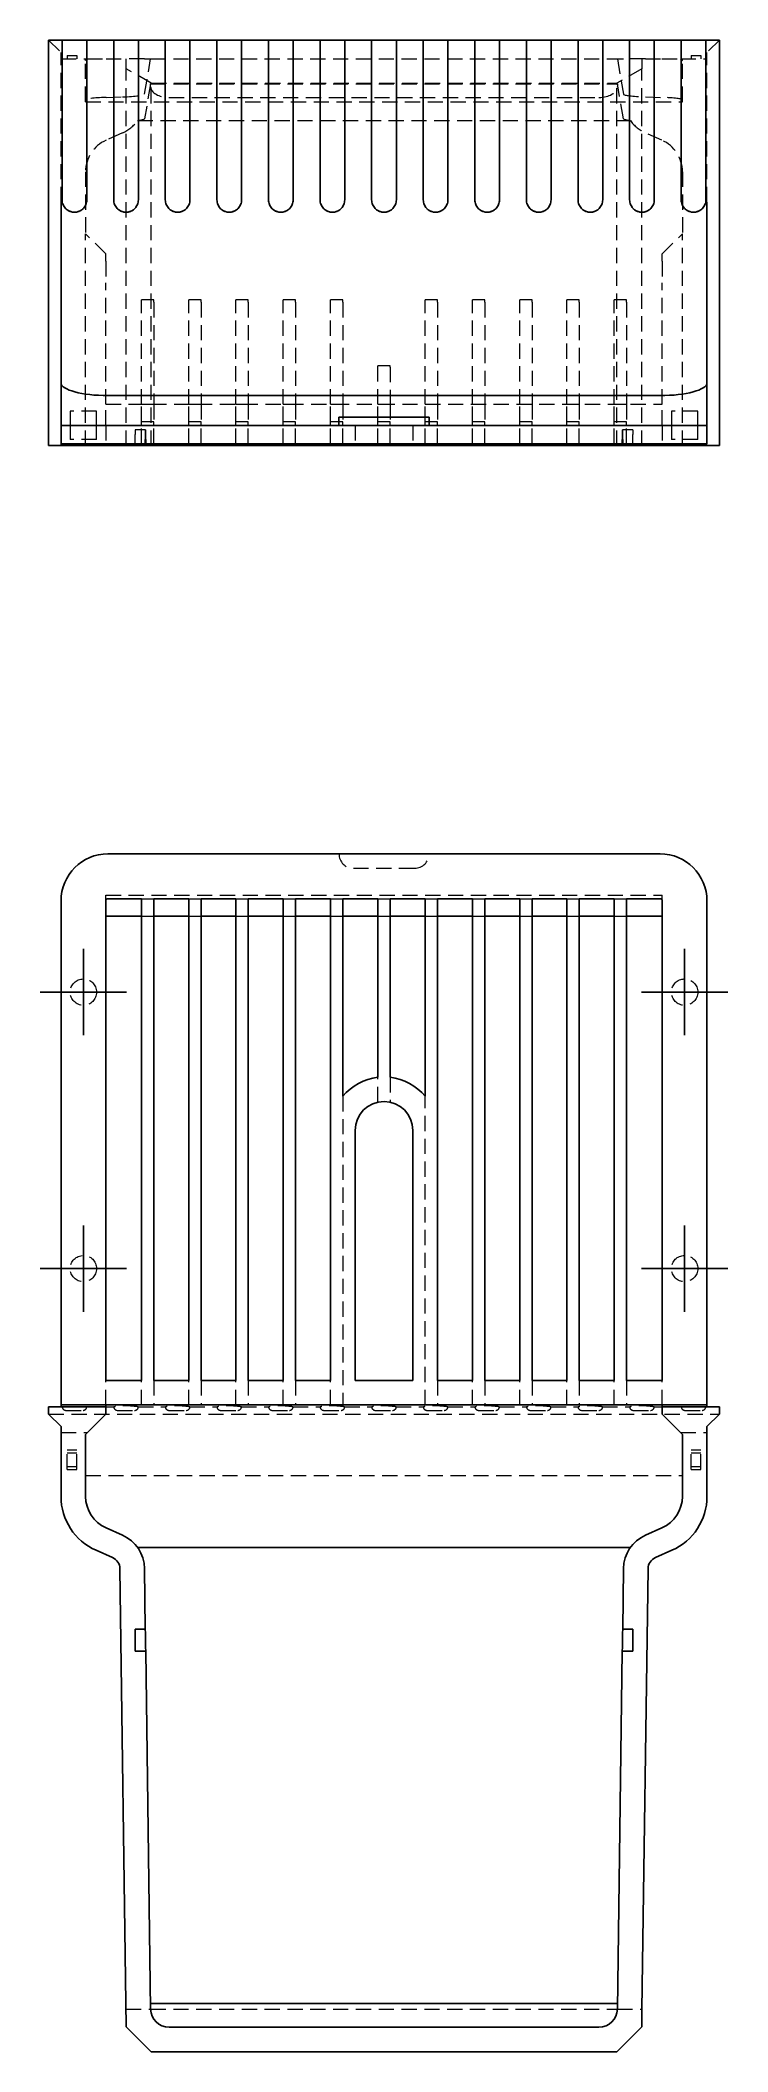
# Model space of a CAD drawing. Header units: millimetres. Extents: x 54 to 240, y 7 to 175.
# Drawn here: x 54.3 to 111.7, y 7 to 174.9 of the extents above.
import ezdxf

# ---------------------------------------------------------------- set-up
doc = ezdxf.new("R2010")
doc.units = ezdxf.units.MM
doc.linetypes.add('HIDDEN', pattern=[1.905, 1.27, -0.635])
doc.layers.add('10', color=7, linetype='Continuous')

# ---------------------------------------------------------------- blocks, each defined once
blk = doc.blocks.new('SW_CENTERMARKSYMBOL_0')
at = {"layer": '10', "color": 0}
for p, q in [((0, 2.5), (0, 3.6)), ((0, 0), (0, 2.5)), ((-2.5, 0), (-3.6, 0)), ((0, 0), (-2.5, 0)), ((0, 0), (0, -2.5)), ((0, 0), (2.5, 0)), ((2.5, 0), (3.6, 0)), ((0, -2.5), (0, -3.6))]:
    blk.add_line(p, q, dxfattribs=at)
blk = doc.blocks.new('SW_CENTERMARKSYMBOL_1')
at = {"layer": '10', "color": 0}
for p, q in [((0, 2.5), (0, 3.6)), ((0, 0), (0, 2.5)), ((-2.5, 0), (-3.6, 0)), ((0, 0), (-2.5, 0)), ((0, 0), (0, -2.5)), ((0, 0), (2.5, 0)), ((2.5, 0), (3.6, 0)), ((0, -2.5), (0, -3.6))]:
    blk.add_line(p, q, dxfattribs=at)
blk = doc.blocks.new('SW_CENTERMARKSYMBOL_2')
at = {"layer": '10', "color": 0}
for p, q in [((0, 2.5), (0, 3.6)), ((0, 0), (0, 2.5)), ((-2.5, 0), (-3.6, 0)), ((0, 0), (-2.5, 0)), ((0, 0), (0, -2.5)), ((0, 0), (2.5, 0)), ((2.5, 0), (3.6, 0)), ((0, -2.5), (0, -3.6))]:
    blk.add_line(p, q, dxfattribs=at)
blk = doc.blocks.new('SW_CENTERMARKSYMBOL_3')
at = {"layer": '10', "color": 0}
for p, q in [((0, 2.5), (0, 3.6)), ((0, 0), (0, 2.5)), ((-2.5, 0), (-3.6, 0)), ((0, 0), (-2.5, 0)), ((0, 0), (0, -2.5)), ((0, 0), (2.5, 0)), ((2.5, 0), (3.6, 0)), ((0, -2.5), (0, -3.6))]:
    blk.add_line(p, q, dxfattribs=at)

msp = doc.modelspace()

# ---------------------------------------------------------------- linework, layer by layer
at = {"color": 7, "linetype": 'Continuous', "lineweight": 25}
for p, q in [((55, 141.08), (55, 174.92)), ((55, 174.92), (56.13, 174.92)), ((56.13, 174.92), (56.13, 161.59)), ((56.13, 174.92), (56.44, 174.92)), ((56.44, 174.92), (57.87, 174.92)), ((57.87, 174.92), (58.18, 174.92)), ((58.18, 174.92), (58.18, 161.59)), ((58.18, 174.92), (60.44, 174.92)), ((60.44, 174.92), (60.44, 161.59)), ((60.44, 174.92), (60.74, 174.92)), ((60.74, 174.92), (62.18, 174.92)), ((62.18, 174.92), (62.49, 174.92)), ((62.49, 174.92), (62.49, 161.59)), ((62.49, 174.92), (64.74, 174.92)), ((64.74, 174.92), (64.74, 161.59)), ((64.74, 174.92), (65.05, 174.92)), ((65.05, 174.92), (66.49, 174.92)), ((66.49, 174.92), (66.79, 174.92)), ((66.79, 174.92), (66.79, 161.59)), ((66.79, 174.92), (69.05, 174.92)), ((69.05, 174.92), (69.05, 161.59)), ((69.05, 174.92), (69.36, 174.92)), ((69.36, 174.92), (70.79, 174.92)), ((70.79, 174.92), (71.1, 174.92)), ((71.1, 174.92), (71.1, 161.59)), ((71.1, 174.92), (73.36, 174.92)), ((73.36, 174.92), (73.36, 161.59)), ((73.36, 174.92), (73.67, 174.92)), ((73.67, 174.92), (75.1, 174.92)), ((75.1, 174.92), (75.41, 174.92)), ((75.41, 174.92), (75.41, 161.59)), ((75.41, 174.92), (77.67, 174.92)), ((77.67, 174.92), (77.67, 161.59)), ((77.67, 174.92), (77.97, 174.92)), ((77.97, 174.92), (79.41, 174.92)), ((79.41, 174.92), (79.72, 174.92)), ((79.72, 174.92), (79.72, 161.59)), ((79.72, 174.92), (81.97, 174.92)), ((81.97, 174.92), (81.97, 161.59)), ((81.97, 174.92), (82.28, 174.92)), ((82.28, 174.92), (83.72, 174.92)), ((83.72, 174.92), (84.03, 174.92)), ((84.03, 174.92), (84.03, 161.59)), ((84.03, 174.92), (86.28, 174.92)), ((86.28, 174.92), (86.28, 161.59)), ((86.28, 174.92), (86.59, 174.92)), ((86.59, 174.92), (88.03, 174.92)), ((88.03, 174.92), (88.33, 174.92)), ((88.33, 174.92), (88.33, 161.59)), ((88.33, 174.92), (90.59, 174.92)), ((90.59, 174.92), (90.59, 161.59)), ((90.59, 174.92), (90.9, 174.92)), ((90.9, 174.92), (92.33, 174.92)), ((92.33, 174.92), (92.64, 174.92)), ((92.64, 174.92), (92.64, 161.59)), ((92.64, 174.92), (94.9, 174.92)), ((94.9, 174.92), (94.9, 161.59)), ((94.9, 174.92), (95.21, 174.92)), ((95.21, 174.92), (96.64, 174.92)), ((96.64, 174.92), (96.95, 174.92)), ((96.95, 174.92), (96.95, 161.59)), ((96.95, 174.92), (99.21, 174.92)), ((99.21, 174.92), (99.21, 161.59)), ((99.21, 174.92), (99.51, 174.92)), ((99.51, 174.92), (100.95, 174.92)), ((100.95, 174.92), (101.26, 174.92)), ((101.26, 174.92), (101.26, 161.59)), ((101.26, 174.92), (103.51, 174.92)), ((103.51, 174.92), (103.51, 161.59)), ((103.51, 174.92), (103.82, 174.92)), ((103.82, 174.92), (105.26, 174.92)), ((105.26, 174.92), (105.56, 174.92)), ((105.56, 174.92), (105.56, 161.59)), ((105.56, 174.92), (107.82, 174.92)), ((107.82, 174.92), (107.82, 161.59)), ((107.82, 174.92), (108.13, 174.92)), ((108.13, 174.92), (109.56, 174.92)), ((109.56, 174.92), (109.87, 174.92)), ((109.87, 174.92), (109.87, 161.59)), ((109.87, 174.92), (111, 174.92)), ((111, 141.08), (111, 174.92)), ((56.03, 161.41), (56.03, 156.65)), ((109.97, 161.41), (109.97, 156.65)), ((56.03, 146.31), (56.03, 156.65)), ((109.97, 146.31), (109.97, 156.65)), ((56.03, 142.77), (56.03, 146.31)), ((109.97, 142.77), (109.97, 146.31)), ((106.05, 145.26), (59.95, 145.26)), ((59.95, 142.77), (56.03, 142.77)), ((56.03, 142.77), (56.03, 141.23)), ((59.95, 142.77), (56.03, 142.77)), ((59.95, 142.77), (79.24, 142.77)), ((59.95, 142.77), (106.05, 142.77)), ((86.76, 143.45), (79.24, 143.45)), ((79.24, 143.45), (79.24, 142.77)), ((86.76, 143.45), (86.76, 142.77)), ((86.76, 142.77), (106.05, 142.77)), ((109.97, 142.77), (106.05, 142.77)), ((109.97, 142.77), (106.05, 142.77)), ((109.97, 142.77), (109.97, 141.23)), ((55, 141.08), (59.77, 141.08)), ((59.95, 141.23), (56.03, 141.23)), ((59.77, 141.08), (59.77, 141.23)), ((59.79, 141.08), (61.17, 141.08)), ((59.95, 141.23), (106.05, 141.23)), ((63, 141.08), (61.17, 141.08)), ((63, 141.08), (63.07, 141.08)), ((63.07, 141.08), (63.07, 141.23)), ((63.07, 141.08), (63.1, 141.08)), ((63.1, 141.23), (63.1, 141.08)), ((63.1, 141.08), (63.51, 141.08)), ((63.51, 141.08), (65.05, 141.08)), ((65.05, 141.08), (100.95, 141.08)), ((100.95, 141.08), (102.49, 141.08)), ((102.49, 141.08), (102.9, 141.08)), ((102.9, 141.08), (102.9, 141.23)), ((102.9, 141.08), (102.93, 141.08)), ((102.93, 141.23), (102.93, 141.08)), ((102.93, 141.08), (103, 141.08)), ((104.83, 141.08), (103, 141.08)), ((104.83, 141.08), (106.21, 141.08)), ((109.97, 141.23), (106.05, 141.23)), ((106.23, 141.08), (106.23, 141.23)), ((106.23, 141.08), (111, 141.08)), ((59.95, 107), (106.05, 107)), ((56.03, 61), (56.03, 103.08)), ((59.77, 63.05), (59.77, 103.08)), ((59.95, 103.26), (62.74, 103.26)), ((62.74, 63.05), (62.74, 103.26)), ((63.77, 103.26), (63.77, 63.05)), ((63.77, 103.26), (66.69, 103.26)), ((66.69, 63.05), (66.69, 103.26)), ((67.72, 103.26), (67.72, 63.05)), ((67.72, 103.26), (70.64, 103.26)), ((70.64, 63.05), (70.64, 103.26)), ((71.67, 103.26), (71.67, 63.05)), ((71.67, 103.26), (74.59, 103.26)), ((74.59, 63.05), (74.59, 103.26)), ((75.62, 103.26), (75.62, 63.05)), ((75.62, 103.26), (78.54, 103.26)), ((78.54, 63.05), (78.54, 103.26)), ((79.56, 103.26), (82.49, 103.26)), ((79.56, 103.26), (79.56, 86.77)), ((82.49, 88.36), (82.49, 103.26)), ((83.51, 103.26), (83.51, 88.36)), ((83.51, 103.26), (86.44, 103.26)), ((86.44, 86.77), (86.44, 103.26)), ((87.46, 103.26), (90.38, 103.26)), ((87.46, 63.05), (87.46, 103.26)), ((90.38, 63.05), (90.38, 103.26)), ((91.41, 103.26), (94.33, 103.26)), ((91.41, 103.26), (91.41, 63.05)), ((94.33, 63.05), (94.33, 103.26)), ((95.36, 103.26), (95.36, 63.05)), ((95.36, 103.26), (98.28, 103.26)), ((98.28, 63.05), (98.28, 103.26)), ((99.31, 103.26), (99.31, 63.05)), ((99.31, 103.26), (102.23, 103.26)), ((102.23, 63.05), (102.23, 103.26)), ((103.26, 103.26), (103.26, 63.05)), ((103.26, 103.26), (106.05, 103.26)), ((106.23, 63.05), (106.23, 103.08)), ((109.97, 61), (109.97, 103.08)), ((59.77, 101.8), (62.74, 101.8)), ((63.77, 101.8), (66.69, 101.8)), ((67.72, 101.8), (70.64, 101.8)), ((71.67, 101.8), (74.59, 101.8)), ((75.62, 101.8), (78.54, 101.8)), ((79.56, 101.8), (82.49, 101.8)), ((83.51, 101.8), (86.44, 101.8)), ((87.46, 101.8), (90.38, 101.8)), ((91.41, 101.8), (94.33, 101.8)), ((95.36, 101.8), (98.28, 101.8)), ((99.31, 101.8), (102.23, 101.8)), ((103.26, 101.8), (106.23, 101.8)), ((80.59, 83.92), (80.59, 63.05)), ((85.41, 63.05), (85.41, 83.92)), ((62.74, 63.05), (59.77, 63.05)), ((66.69, 63.05), (63.77, 63.05)), ((70.64, 63.05), (67.72, 63.05)), ((74.59, 63.05), (71.67, 63.05)), ((78.54, 63.05), (75.62, 63.05)), ((80.59, 63.05), (85.41, 63.05)), ((87.46, 63.05), (90.38, 63.05)), ((91.41, 63.05), (94.33, 63.05)), ((95.36, 63.05), (98.28, 63.05)), ((99.31, 63.05), (102.23, 63.05)), ((103.26, 63.05), (106.23, 63.05)), ((55, 60.85), (55, 60.23)), ((55, 60.85), (59.77, 60.85)), ((56.03, 60.85), (56.03, 61)), ((56.03, 61), (109.97, 61)), ((59.77, 60.85), (59.77, 61)), ((59.77, 60.23), (59.77, 60.85)), ((106.23, 60.85), (106.23, 61)), ((106.23, 60.23), (106.23, 60.85)), ((106.23, 60.85), (111, 60.85)), ((109.97, 60.85), (109.97, 61)), ((111, 60.85), (111, 60.23)), ((55, 60.23), (56.03, 59.21)), ((56.03, 59.21), (56.03, 53.36)), ((58.08, 58.54), (59.77, 60.23)), ((107.92, 58.54), (106.23, 60.23)), ((111, 60.23), (109.97, 59.21)), ((109.97, 59.21), (109.97, 53.36)), ((58.08, 53.36), (58.08, 58.54)), ((107.92, 53.36), (107.92, 58.54)), ((59.79, 50.73), (61.17, 50.12)), ((104.83, 50.12), (106.21, 50.73)), ((58.96, 48.86), (60.34, 48.25)), ((62.43, 49.09), (103.57, 49.09)), ((105.66, 48.25), (107.04, 48.86)), ((60.95, 47.32), (61.48, 9.08)), ((63, 47.35), (63.07, 42.28)), ((102.93, 42.28), (103, 47.35)), ((105.05, 47.32), (104.54, 10.54)), ((62.23, 42.28), (63.07, 42.28)), ((62.23, 40.44), (62.23, 42.28)), ((63.07, 42.28), (63.08, 41.94)), ((102.92, 41.94), (102.93, 42.28)), ((102.93, 42.28), (103.77, 42.28)), ((103.77, 40.44), (103.77, 42.28)), ((62.23, 40.44), (63.1, 40.44)), ((63.08, 41.94), (63.09, 40.78)), ((63.09, 40.78), (63.1, 40.44)), ((63.1, 40.44), (63.51, 10.57)), ((102.49, 10.57), (102.9, 40.44)), ((102.9, 40.44), (102.91, 40.78)), ((102.9, 40.44), (103.77, 40.44)), ((102.91, 40.78), (102.92, 41.94)), ((63.51, 11.03), (102.49, 11.03)), ((104.52, 9.08), (104.54, 10.54)), ((61.48, 9.08), (63.56, 7)), ((65.05, 9.05), (100.95, 9.05)), ((102.44, 7), (104.52, 9.08)), ((63.56, 7), (102.44, 7))]:
    msp.add_line(p, q, dxfattribs=at)
at = {"color": 7, "linetype": 'HIDDEN', "lineweight": 18}
for p, q in [((55, 174.92), (56.03, 173.9)), ((111, 174.92), (109.97, 173.9)), ((56.03, 161.41), (56.03, 173.9)), ((56.03, 173.38), (58.23, 173.38)), ((56.54, 173.64), (57.36, 173.64)), ((56.54, 173.64), (56.54, 173.38)), ((57.36, 173.64), (57.36, 173.38)), ((58.23, 173.38), (58.08, 173.23)), ((58.08, 173.23), (58.08, 173.38)), ((58.08, 169.79), (58.08, 173.23)), ((58.23, 173.38), (59.79, 173.38)), ((59.79, 173.38), (61.17, 173.38)), ((63, 173.38), (61.17, 173.38)), ((61.48, 172.54), (61.46, 173.38)), ((63, 170.42), (63.51, 173.38)), ((63, 173.38), (63.51, 173.38)), ((63.51, 173.38), (102.49, 173.38)), ((63.51, 173.38), (63.51, 173.38)), ((102.49, 173.38), (103, 170.42)), ((102.49, 173.38), (103, 173.38)), ((102.49, 173.38), (102.49, 173.38)), ((104.83, 173.38), (103, 173.38)), ((104.54, 173.38), (104.52, 172.54)), ((104.54, 173.38), (104.54, 173.38)), ((104.83, 173.38), (106.21, 173.38)), ((106.21, 173.38), (107.77, 173.38)), ((107.77, 173.38), (107.92, 173.23)), ((107.77, 173.38), (109.97, 173.38)), ((107.92, 173.23), (107.92, 173.38)), ((107.92, 169.79), (107.92, 173.23)), ((108.64, 173.64), (109.46, 173.64)), ((108.64, 173.64), (108.64, 173.38)), ((109.46, 173.64), (109.46, 173.38)), ((109.97, 161.41), (109.97, 173.9)), ((63.56, 171.33), (61.48, 172.54)), ((61.48, 141.08), (61.48, 172.54)), ((63.51, 171.29), (63, 168.36)), ((63.51, 171.02), (63.51, 171.29)), ((63.51, 171.29), (102.49, 171.29)), ((63.56, 141.08), (63.56, 171.33)), ((63.56, 171.33), (102.44, 171.33)), ((104.52, 172.54), (102.44, 171.33)), ((102.44, 141.08), (102.44, 171.33)), ((102.49, 171.29), (102.49, 171.02)), ((103, 168.36), (102.49, 171.29)), ((104.52, 141.08), (104.52, 172.54)), ((58.08, 169.79), (107.92, 169.79)), ((59.79, 170.15), (61.17, 170.2)), ((65.05, 170.15), (100.95, 170.15)), ((104.83, 170.2), (106.21, 170.15)), ((62.43, 168.22), (103.57, 168.22)), ((61.17, 167.19), (59.79, 166.58)), ((106.21, 166.58), (104.83, 167.19)), ((58.08, 163.95), (58.08, 158.77)), ((107.92, 163.95), (107.92, 158.77)), ((59.77, 157.08), (58.08, 158.77)), ((58.08, 141.08), (58.08, 158.77)), ((106.23, 157.08), (107.92, 158.77)), ((107.92, 141.08), (107.92, 158.77)), ((59.77, 156.47), (59.77, 157.08)), ((59.77, 156.47), (59.77, 154.67)), ((106.23, 156.47), (106.23, 157.08)), ((106.23, 156.47), (106.23, 154.67)), ((59.77, 144.53), (59.77, 154.67)), ((106.23, 144.53), (106.23, 154.67)), ((62.74, 153.05), (62.74, 153.26)), ((63.77, 153.26), (62.74, 153.26)), ((62.74, 144.53), (62.74, 153.05)), ((63.77, 153.05), (63.77, 153.26)), ((63.77, 153.05), (63.77, 144.53)), ((66.69, 153.05), (66.69, 153.26)), ((67.72, 153.26), (66.69, 153.26)), ((66.69, 144.53), (66.69, 153.05)), ((67.72, 153.05), (67.72, 153.26)), ((67.72, 153.05), (67.72, 144.53)), ((70.64, 153.05), (70.64, 153.26)), ((71.67, 153.26), (70.64, 153.26)), ((70.64, 144.53), (70.64, 153.05)), ((71.67, 153.05), (71.67, 153.26)), ((71.67, 153.05), (71.67, 144.53)), ((74.59, 153.05), (74.59, 153.26)), ((75.62, 153.26), (74.59, 153.26)), ((74.59, 144.53), (74.59, 153.05)), ((75.62, 153.05), (75.62, 153.26)), ((75.62, 153.05), (75.62, 144.53)), ((78.54, 153.05), (78.54, 153.26)), ((79.56, 153.26), (78.54, 153.26)), ((78.54, 144.53), (78.54, 153.05)), ((79.56, 153.05), (79.56, 153.26)), ((79.56, 153.05), (79.56, 144.53)), ((86.44, 153.05), (86.44, 153.26)), ((87.46, 153.26), (86.44, 153.26)), ((86.44, 144.53), (86.44, 153.05)), ((87.46, 153.05), (87.46, 153.26)), ((87.46, 153.05), (87.46, 144.53)), ((90.38, 153.05), (90.38, 153.26)), ((91.41, 153.26), (90.38, 153.26)), ((90.38, 144.53), (90.38, 153.05)), ((91.41, 153.05), (91.41, 153.26)), ((91.41, 153.05), (91.41, 144.53)), ((94.33, 153.05), (94.33, 153.26)), ((95.36, 153.26), (94.33, 153.26)), ((94.33, 144.53), (94.33, 153.05)), ((95.36, 153.05), (95.36, 153.26)), ((95.36, 153.05), (95.36, 144.53)), ((98.28, 153.05), (98.28, 153.26)), ((99.31, 153.26), (98.28, 153.26)), ((98.28, 144.53), (98.28, 153.05)), ((99.31, 153.05), (99.31, 153.26)), ((99.31, 153.05), (99.31, 144.53)), ((102.23, 153.05), (102.23, 153.26)), ((103.26, 153.26), (102.23, 153.26)), ((102.23, 144.53), (102.23, 153.05)), ((103.26, 153.05), (103.26, 153.26)), ((103.26, 153.05), (103.26, 144.53)), ((82.49, 147.64), (82.49, 147.74)), ((82.49, 144.53), (82.49, 147.64)), ((83.51, 147.64), (83.51, 147.74)), ((83.51, 147.64), (83.51, 144.53)), ((59.77, 142.77), (59.77, 144.53)), ((59.77, 144.53), (106.23, 144.53)), ((62.74, 144.53), (63.77, 144.53)), ((62.74, 143.08), (62.74, 144.53)), ((63.77, 144.53), (63.77, 143.08)), ((66.69, 144.53), (67.72, 144.53)), ((66.69, 143.08), (66.69, 144.53)), ((67.72, 144.53), (67.72, 143.08)), ((70.64, 144.53), (71.67, 144.53)), ((70.64, 143.08), (70.64, 144.53)), ((71.67, 144.53), (71.67, 143.08)), ((74.59, 144.53), (75.62, 144.53)), ((74.59, 143.08), (74.59, 144.53)), ((75.62, 144.53), (75.62, 143.08)), ((78.54, 144.53), (79.56, 144.53)), ((78.54, 143.08), (78.54, 144.53)), ((79.56, 144.53), (79.56, 143.08)), ((82.49, 144.53), (83.51, 144.53)), ((82.49, 143.08), (82.49, 144.53)), ((83.51, 144.53), (83.51, 143.08)), ((86.44, 144.53), (87.46, 144.53)), ((86.44, 143.08), (86.44, 144.53)), ((87.46, 144.53), (87.46, 143.08)), ((90.38, 144.53), (91.41, 144.53)), ((90.38, 143.08), (90.38, 144.53)), ((91.41, 144.53), (91.41, 143.08)), ((94.33, 144.53), (95.36, 144.53)), ((94.33, 143.08), (94.33, 144.53)), ((95.36, 144.53), (95.36, 143.08)), ((98.28, 144.53), (99.31, 144.53)), ((98.28, 143.08), (98.28, 144.53)), ((99.31, 144.53), (99.31, 143.08)), ((102.23, 144.53), (103.26, 144.53)), ((102.23, 143.08), (102.23, 144.53)), ((103.26, 144.53), (103.26, 143.08)), ((106.23, 142.77), (106.23, 144.53)), ((59, 143.95), (56.79, 143.95)), ((56.79, 143.95), (56.79, 142.77)), ((56.79, 142.77), (56.79, 141.59)), ((59, 142.77), (59, 143.95)), ((59, 141.59), (59, 142.77)), ((59.77, 142.77), (59.77, 141.23)), ((63.77, 143.08), (62.74, 143.08)), ((62.74, 142.77), (62.74, 143.08)), ((62.74, 141.23), (62.74, 142.77)), ((63.77, 142.77), (63.77, 143.08)), ((63.77, 141.23), (63.77, 142.77)), ((67.72, 143.08), (66.69, 143.08)), ((66.69, 142.77), (66.69, 143.08)), ((66.69, 141.23), (66.69, 142.77)), ((67.72, 142.77), (67.72, 143.08)), ((67.72, 141.23), (67.72, 142.77)), ((71.67, 143.08), (70.64, 143.08)), ((70.64, 142.77), (70.64, 143.08)), ((70.64, 141.23), (70.64, 142.77)), ((71.67, 142.77), (71.67, 143.08)), ((71.67, 141.23), (71.67, 142.77)), ((75.62, 143.08), (74.59, 143.08)), ((74.59, 142.77), (74.59, 143.08)), ((74.59, 141.23), (74.59, 142.77)), ((75.62, 142.77), (75.62, 143.08)), ((75.62, 141.23), (75.62, 142.77)), ((79.56, 143.08), (78.54, 143.08)), ((78.54, 142.77), (78.54, 143.08)), ((78.54, 141.23), (78.54, 142.77)), ((79.56, 142.77), (79.56, 143.08)), ((79.56, 141.23), (79.56, 142.77)), ((80.59, 142.77), (80.59, 141.23)), ((83.51, 143.08), (82.49, 143.08)), ((82.49, 142.77), (82.49, 143.08)), ((82.49, 141.23), (82.49, 142.77)), ((83.51, 142.77), (83.51, 143.08)), ((83.51, 141.23), (83.51, 142.77)), ((85.41, 142.77), (85.41, 141.23)), ((87.46, 143.08), (86.44, 143.08)), ((86.44, 142.77), (86.44, 143.08)), ((86.44, 141.23), (86.44, 142.77)), ((87.46, 142.77), (87.46, 143.08)), ((87.46, 141.23), (87.46, 142.77)), ((91.41, 143.08), (90.38, 143.08)), ((90.38, 142.77), (90.38, 143.08)), ((90.38, 141.23), (90.38, 142.77)), ((91.41, 142.77), (91.41, 143.08)), ((91.41, 141.23), (91.41, 142.77)), ((95.36, 143.08), (94.33, 143.08)), ((94.33, 142.77), (94.33, 143.08)), ((94.33, 141.23), (94.33, 142.77)), ((95.36, 142.77), (95.36, 143.08)), ((95.36, 141.23), (95.36, 142.77)), ((99.31, 143.08), (98.28, 143.08)), ((98.28, 142.77), (98.28, 143.08)), ((98.28, 141.23), (98.28, 142.77)), ((99.31, 142.77), (99.31, 143.08)), ((99.31, 141.23), (99.31, 142.77)), ((103.26, 143.08), (102.23, 143.08)), ((102.23, 142.77), (102.23, 143.08)), ((102.23, 141.23), (102.23, 142.77)), ((103.26, 142.77), (103.26, 143.08)), ((103.26, 141.23), (103.26, 142.77)), ((106.23, 142.77), (106.23, 141.23)), ((109.21, 143.95), (107, 143.95)), ((107, 143.95), (107, 142.77)), ((107, 142.77), (107, 141.59)), ((109.21, 142.77), (109.21, 143.95)), ((109.21, 141.59), (109.21, 142.77)), ((56.03, 141.08), (56.03, 141.23)), ((59, 141.59), (56.79, 141.59)), ((62.23, 142.41), (62.23, 142.01)), ((63.08, 142.41), (62.23, 142.41)), ((62.23, 141.08), (62.23, 142.01)), ((63.07, 141.23), (63.08, 142.01)), ((63.09, 142.01), (63.1, 141.23)), ((102.9, 141.23), (102.91, 142.01)), ((103.77, 142.41), (102.92, 142.41)), ((102.92, 142.01), (102.93, 141.23)), ((103.77, 142.41), (103.77, 142.01)), ((103.77, 141.08), (103.77, 142.01)), ((109.21, 141.59), (107, 141.59)), ((109.97, 141.08), (109.97, 141.23)), ((80.44, 105.8), (85.56, 105.8)), ((59.77, 103.56), (106.23, 103.56)), ((59.77, 103.08), (59.77, 103.56)), ((62.74, 103.26), (63.77, 103.26)), ((66.69, 103.26), (67.72, 103.26)), ((70.64, 103.26), (71.67, 103.26)), ((74.59, 103.26), (75.62, 103.26)), ((78.54, 103.26), (79.56, 103.26)), ((82.49, 103.26), (83.51, 103.26)), ((86.44, 103.26), (87.46, 103.26)), ((90.38, 103.26), (91.41, 103.26)), ((94.33, 103.26), (95.36, 103.26)), ((98.28, 103.26), (99.31, 103.26)), ((102.23, 103.26), (103.26, 103.26)), ((106.23, 103.08), (106.23, 103.56)), ((62.74, 101.8), (63.77, 101.8)), ((62.74, 101.8), (63.77, 101.8)), ((66.69, 101.8), (67.72, 101.8)), ((66.69, 101.8), (67.72, 101.8)), ((70.64, 101.8), (71.67, 101.8)), ((70.64, 101.8), (71.67, 101.8)), ((74.59, 101.8), (75.62, 101.8)), ((74.59, 101.8), (75.62, 101.8)), ((78.54, 101.8), (79.56, 101.8)), ((78.54, 101.8), (79.56, 101.8)), ((82.49, 101.8), (83.51, 101.8)), ((82.49, 101.8), (83.51, 101.8)), ((86.44, 101.8), (87.46, 101.8)), ((86.44, 101.8), (87.46, 101.8)), ((90.38, 101.8), (91.41, 101.8)), ((90.38, 101.8), (91.41, 101.8)), ((94.33, 101.8), (95.36, 101.8)), ((94.33, 101.8), (95.36, 101.8)), ((98.28, 101.8), (99.31, 101.8)), ((98.28, 101.8), (99.31, 101.8)), ((102.23, 101.8), (103.26, 101.8)), ((102.23, 101.8), (103.26, 101.8)), ((82.49, 86.28), (82.49, 88.36)), ((83.51, 88.36), (83.51, 86.28)), ((79.56, 86.77), (79.56, 61)), ((86.44, 61), (86.44, 86.77)), ((59.77, 61), (59.77, 63.05)), ((62.74, 61), (62.74, 63.05)), ((63.77, 63.05), (63.77, 61)), ((66.69, 61), (66.69, 63.05)), ((67.72, 63.05), (67.72, 61)), ((70.64, 61), (70.64, 63.05)), ((71.67, 63.05), (71.67, 61)), ((74.59, 61), (74.59, 63.05)), ((75.62, 63.05), (75.62, 61)), ((78.54, 61), (78.54, 63.05)), ((87.46, 63.05), (87.46, 61)), ((90.38, 61), (90.38, 63.05)), ((91.41, 63.05), (91.41, 61)), ((94.33, 61), (94.33, 63.05)), ((95.36, 63.05), (95.36, 61)), ((98.28, 61), (98.28, 63.05)), ((99.31, 63.05), (99.31, 61)), ((102.23, 61), (102.23, 63.05)), ((103.26, 63.05), (103.26, 61)), ((106.23, 61), (106.23, 63.05)), ((56.44, 60.54), (57.87, 60.54)), ((59.77, 60.85), (60.45, 60.85)), ((60.74, 60.54), (62.18, 60.54)), ((62.47, 60.85), (64.76, 60.85)), ((65.05, 60.54), (66.49, 60.54)), ((66.78, 60.85), (69.07, 60.85)), ((69.36, 60.54), (70.79, 60.54)), ((71.09, 60.85), (73.38, 60.85)), ((73.67, 60.54), (75.1, 60.54)), ((75.39, 60.85), (77.68, 60.85)), ((77.97, 60.54), (79.41, 60.54)), ((79.7, 60.85), (81.99, 60.85)), ((82.28, 60.54), (83.72, 60.54)), ((84.01, 60.85), (86.3, 60.85)), ((86.59, 60.54), (88.03, 60.54)), ((88.32, 60.85), (90.61, 60.85)), ((90.9, 60.54), (92.33, 60.54)), ((92.62, 60.85), (94.91, 60.85)), ((95.21, 60.54), (96.64, 60.54)), ((96.93, 60.85), (99.22, 60.85)), ((99.51, 60.54), (100.95, 60.54)), ((101.24, 60.85), (103.53, 60.85)), ((103.82, 60.54), (105.26, 60.54)), ((105.55, 60.85), (106.23, 60.85)), ((108.13, 60.54), (109.56, 60.54)), ((55, 60.23), (111, 60.23)), ((56.03, 58.69), (58.23, 58.69)), ((56.54, 57.26), (57.36, 57.26)), ((56.54, 55.62), (56.54, 57.26)), ((57.36, 55.62), (57.36, 57.26)), ((107.77, 58.69), (109.97, 58.69)), ((108.64, 55.62), (108.64, 57.26)), ((108.64, 57.26), (109.46, 57.26)), ((109.46, 55.62), (109.46, 57.26)), ((56.54, 57), (57.36, 57)), ((56.54, 55.87), (57.36, 55.87)), ((56.54, 55.62), (57.36, 55.62)), ((108.64, 57), (109.46, 57)), ((108.64, 55.87), (109.46, 55.87)), ((108.64, 55.62), (109.46, 55.62)), ((58.08, 55.1), (107.92, 55.1)), ((61.46, 10.55), (63.51, 10.55)), ((63.51, 10.55), (102.49, 10.55)), ((102.49, 10.55), (104.54, 10.55))]:
    msp.add_line(p, q, dxfattribs=at)
for centre in [(57.9, 95.46), (108.1, 95.46), (57.9, 72.38), (108.1, 72.38)]:
    msp.add_circle(centre, 1.1, dxfattribs=at)
for centre, radius, start, end in [((59.92, 170), 3.08, 293.8705, 324.5773), ((106.08, 170), 3.08, 215.4227, 246.1295), ((60.95, 163.95), 2.87, 113.8705, 180), ((105.05, 163.95), 2.87, 0, 66.1295), ((57.15, 161.59), 1.03, 210.4865, 270), ((57.15, 161.59), 1.03, 270, 314.1361), ((61.46, 161.59), 1.03, 210.4865, 270), ((61.46, 161.59), 1.03, 270, 314.1361), ((65.77, 161.59), 1.03, 210.4865, 270), ((65.77, 161.59), 1.03, 270, 314.1361), ((70.08, 161.59), 1.03, 210.4865, 270), ((70.08, 161.59), 1.03, 270, 314.1361), ((74.38, 161.59), 1.03, 210.4865, 270), ((74.38, 161.59), 1.03, 270, 314.1361), ((78.69, 161.59), 1.03, 210.4865, 270), ((78.69, 161.59), 1.03, 270, 314.1361), ((83, 161.59), 1.03, 210.4865, 270), ((83, 161.59), 1.03, 270, 314.1361), ((87.31, 161.59), 1.03, 210.4865, 270), ((87.31, 161.59), 1.03, 270, 314.1361), ((91.62, 161.59), 1.03, 210.4865, 270), ((91.62, 161.59), 1.03, 270, 314.1361), ((95.92, 161.59), 1.03, 210.4865, 270), ((95.92, 161.59), 1.03, 270, 314.1361), ((100.23, 161.59), 1.03, 210.4865, 270), ((100.23, 161.59), 1.03, 270, 314.1361), ((104.54, 161.59), 1.03, 210.4865, 270), ((104.54, 161.59), 1.03, 270, 314.1361), ((108.85, 161.59), 1.03, 210.4865, 270), ((108.85, 161.59), 1.03, 270, 314.1361), ((80.44, 107), 1.2, 180, 270), ((85.56, 107), 1.2, 270, 0), ((56.44, 60.85), 0.308, 180, 270), ((57.87, 60.85), 0.308, 270, 0), ((60.74, 60.85), 0.308, 180, 270), ((62.18, 60.85), 0.308, 270, 0), ((65.05, 60.85), 0.308, 180, 270), ((66.49, 60.85), 0.308, 270, 0), ((69.36, 60.85), 0.308, 180, 270), ((70.79, 60.85), 0.308, 270, 0), ((73.67, 60.85), 0.308, 180, 270), ((75.1, 60.85), 0.308, 270, 0), ((77.97, 60.85), 0.308, 180, 270), ((79.41, 60.85), 0.308, 270, 0), ((82.28, 60.85), 0.308, 180, 270), ((83.72, 60.85), 0.308, 270, 0), ((86.59, 60.85), 0.308, 180, 270), ((88.03, 60.85), 0.308, 270, 0), ((90.9, 60.85), 0.308, 180, 270), ((92.33, 60.85), 0.308, 270, 0), ((95.21, 60.85), 0.308, 180, 270), ((96.64, 60.85), 0.308, 270, 0), ((99.51, 60.85), 0.308, 180, 270), ((100.95, 60.85), 0.308, 270, 0), ((103.82, 60.85), 0.308, 180, 270), ((105.26, 60.85), 0.308, 270, 0), ((108.13, 60.85), 0.308, 180, 270), ((109.56, 60.85), 0.308, 270, 0)]:
    msp.add_arc(centre, radius, start, end, dxfattribs=at)
at = {"color": 7, "linetype": 'Continuous', "lineweight": 25}
for centre, radius, start, end in [((59.95, 103.08), 3.92, 90, 180), ((106.05, 103.08), 3.92, 0, 90), ((59.95, 103.08), 0.179, 90, 180), ((106.05, 103.08), 0.179, 0, 90), ((83, 83.92), 4.46, 96.6003, 140.3642), ((83, 83.92), 4.46, 39.6358, 83.3997), ((83, 83.92), 2.41, 0, 180), ((60.95, 53.36), 4.92, 180, 246.1295), ((60.95, 53.36), 2.87, 180, 246.1295), ((105.05, 53.36), 2.87, 293.8705, 0), ((105.05, 53.36), 4.92, 293.8705, 0), ((59.92, 47.31), 3.08, 0.7995, 66.1295), ((106.08, 47.31), 3.08, 113.8705, 179.2005), ((59.92, 47.31), 1.03, 0.7995, 66.1295), ((106.08, 47.31), 1.03, 113.8705, 179.2005), ((65.05, 10.59), 1.54, 180.7995, 270), ((100.95, 10.59), 1.54, 270, 359.2005)]:
    msp.add_arc(centre, radius, start, end, dxfattribs=at)
at = {"color": 7, "linetype": 'HIDDEN', "lineweight": 18}
for centre, major_axis, ratio, start_param, end_param in [((65.05, 173.38), (1.54, 0), 0.080579, 3.117658, 3.127639), ((100.95, 173.38), (1.54, 0), 0.080579, 0.013953, 0.023935), ((60.95, 169.94), (2.87, 0), 0.080579, 1.987415, 3.141593), ((59.92, 170.42), (3.08, 0), 0.080579, 5.129007, 6.269232), ((65.05, 171.04), (1.54, 0), 0.57735, 3.155546, 4.712389), ((100.95, 171.04), (1.54, 0), 0.57735, 4.712389, 6.269232), ((106.08, 170.42), (3.08, 0), 0.080579, 3.155546, 4.295771), ((105.05, 169.94), (2.87, 0), 0.080579, 0, 1.154178), ((59.92, 168.37), (3.08, 0), 0.080579, 5.664943, 6.269232), ((106.08, 168.37), (3.08, 0), 0.080579, 3.155546, 3.759835), ((63.08, 141.79), (0, 0.615), 0.013954, 5.067976, 7.498395), ((102.92, 141.79), (0, 0.615), 0.013954, 5.067976, 7.498395)]:
    msp.add_ellipse(centre, major_axis=major_axis, ratio=ratio, start_param=start_param, end_param=end_param, dxfattribs=at)
at = {"color": 7, "linetype": 'Continuous', "lineweight": 25}
for centre, start_param, end_param in [((59.95, 146.31), 3.141593, 4.712389), ((106.05, 146.31), 4.712389, 6.283185)]:
    msp.add_ellipse(centre, major_axis=(3.92, 0), ratio=0.267949, start_param=start_param, end_param=end_param, dxfattribs=at)
for points in [[(56.14, 161.41), (56.13, 161.47), (56.13, 161.53), (56.13, 161.59)], [(58.18, 161.59), (58.18, 161.53), (58.17, 161.47), (58.16, 161.41)], [(60.45, 161.41), (60.44, 161.47), (60.44, 161.53), (60.44, 161.59)], [(62.49, 161.59), (62.49, 161.53), (62.48, 161.47), (62.47, 161.41)], [(64.76, 161.41), (64.75, 161.47), (64.74, 161.53), (64.74, 161.59)], [(66.79, 161.59), (66.79, 161.53), (66.79, 161.47), (66.78, 161.41)], [(69.07, 161.41), (69.06, 161.47), (69.05, 161.53), (69.05, 161.59)], [(71.1, 161.59), (71.1, 161.53), (71.1, 161.47), (71.09, 161.41)], [(73.38, 161.41), (73.36, 161.47), (73.36, 161.53), (73.36, 161.59)], [(75.41, 161.59), (75.41, 161.53), (75.4, 161.47), (75.39, 161.41)], [(77.68, 161.41), (77.67, 161.47), (77.67, 161.53), (77.67, 161.59)], [(79.72, 161.59), (79.72, 161.53), (79.71, 161.47), (79.7, 161.41)], [(81.99, 161.41), (81.98, 161.47), (81.97, 161.53), (81.97, 161.59)], [(84.03, 161.59), (84.03, 161.53), (84.02, 161.47), (84.01, 161.41)], [(86.3, 161.41), (86.29, 161.47), (86.28, 161.53), (86.28, 161.59)], [(88.33, 161.59), (88.33, 161.53), (88.33, 161.47), (88.32, 161.41)], [(90.61, 161.41), (90.6, 161.47), (90.59, 161.53), (90.59, 161.59)], [(92.64, 161.59), (92.64, 161.53), (92.64, 161.47), (92.62, 161.41)], [(94.91, 161.41), (94.9, 161.47), (94.9, 161.53), (94.9, 161.59)], [(96.95, 161.59), (96.95, 161.53), (96.94, 161.47), (96.93, 161.41)], [(99.22, 161.41), (99.21, 161.47), (99.21, 161.53), (99.21, 161.59)], [(101.26, 161.59), (101.26, 161.53), (101.25, 161.47), (101.24, 161.41)], [(103.53, 161.41), (103.52, 161.47), (103.51, 161.53), (103.51, 161.59)], [(105.56, 161.59), (105.56, 161.53), (105.56, 161.47), (105.55, 161.41)], [(107.84, 161.41), (107.83, 161.47), (107.82, 161.53), (107.82, 161.59)], [(109.87, 161.59), (109.87, 161.53), (109.87, 161.47), (109.86, 161.41)]]:
    msp.add_open_spline(points, degree=3, dxfattribs=at)
for points in [[(58.16, 161.41), (58.14, 161.27), (58.08, 161.14), (57.95, 160.93), (57.86, 160.84), (57.58, 160.63), (57.37, 160.57), (56.94, 160.57), (56.73, 160.63), (56.45, 160.84), (56.36, 160.93), (56.22, 161.14), (56.17, 161.27), (56.14, 161.41)], [(62.47, 161.41), (62.45, 161.27), (62.39, 161.14), (62.25, 160.93), (62.17, 160.84), (61.89, 160.63), (61.67, 160.57), (61.25, 160.57), (61.03, 160.63), (60.76, 160.84), (60.67, 160.93), (60.53, 161.14), (60.48, 161.27), (60.45, 161.41)], [(66.78, 161.41), (66.75, 161.27), (66.7, 161.14), (66.56, 160.93), (66.48, 160.84), (66.2, 160.63), (65.98, 160.57), (65.56, 160.57), (65.34, 160.63), (65.06, 160.84), (64.98, 160.93), (64.84, 161.14), (64.79, 161.27), (64.76, 161.41)], [(71.09, 161.41), (71.06, 161.27), (71.01, 161.14), (70.87, 160.93), (70.78, 160.84), (70.5, 160.63), (70.29, 160.57), (69.86, 160.57), (69.65, 160.63), (69.37, 160.84), (69.29, 160.93), (69.15, 161.14), (69.09, 161.27), (69.07, 161.41)], [(75.39, 161.41), (75.37, 161.27), (75.32, 161.14), (75.18, 160.93), (75.09, 160.84), (74.81, 160.63), (74.6, 160.57), (74.17, 160.57), (73.96, 160.63), (73.68, 160.84), (73.59, 160.93), (73.45, 161.14), (73.4, 161.27), (73.38, 161.41)], [(79.7, 161.41), (79.68, 161.27), (79.62, 161.14), (79.48, 160.93), (79.4, 160.84), (79.12, 160.63), (78.91, 160.57), (78.48, 160.57), (78.26, 160.63), (77.99, 160.84), (77.9, 160.93), (77.76, 161.14), (77.71, 161.27), (77.68, 161.41)], [(84.01, 161.41), (83.98, 161.27), (83.93, 161.14), (83.79, 160.93), (83.71, 160.84), (83.43, 160.63), (83.21, 160.57), (82.79, 160.57), (82.57, 160.63), (82.29, 160.84), (82.21, 160.93), (82.07, 161.14), (82.02, 161.27), (81.99, 161.41)], [(88.32, 161.41), (88.29, 161.27), (88.24, 161.14), (88.1, 160.93), (88.01, 160.84), (87.74, 160.63), (87.52, 160.57), (87.09, 160.57), (86.88, 160.63), (86.6, 160.84), (86.52, 160.93), (86.38, 161.14), (86.32, 161.27), (86.3, 161.41)], [(92.62, 161.41), (92.6, 161.27), (92.55, 161.14), (92.41, 160.93), (92.32, 160.84), (92.04, 160.63), (91.83, 160.57), (91.4, 160.57), (91.19, 160.63), (90.91, 160.84), (90.82, 160.93), (90.68, 161.14), (90.63, 161.27), (90.61, 161.41)], [(96.93, 161.41), (96.91, 161.27), (96.85, 161.14), (96.71, 160.93), (96.63, 160.84), (96.35, 160.63), (96.14, 160.57), (95.71, 160.57), (95.5, 160.63), (95.22, 160.84), (95.13, 160.93), (94.99, 161.14), (94.94, 161.27), (94.91, 161.41)], [(101.24, 161.41), (101.21, 161.27), (101.16, 161.14), (101.02, 160.93), (100.94, 160.84), (100.66, 160.63), (100.44, 160.57), (100.02, 160.57), (99.8, 160.63), (99.52, 160.84), (99.44, 160.93), (99.3, 161.14), (99.25, 161.27), (99.22, 161.41)], [(105.55, 161.41), (105.52, 161.27), (105.47, 161.14), (105.33, 160.93), (105.24, 160.84), (104.97, 160.63), (104.75, 160.57), (104.33, 160.57), (104.11, 160.63), (103.83, 160.84), (103.75, 160.93), (103.61, 161.14), (103.55, 161.27), (103.53, 161.41)], [(109.86, 161.41), (109.83, 161.27), (109.78, 161.14), (109.64, 160.93), (109.55, 160.84), (109.27, 160.63), (109.06, 160.57), (108.63, 160.57), (108.42, 160.63), (108.14, 160.84), (108.05, 160.93), (107.92, 161.14), (107.86, 161.27), (107.84, 161.41)]]:
    msp.add_open_spline(points, degree=3, knots=[0, 0, 0, 0, 0.125, 0.125, 0.25, 0.25, 0.5, 0.5, 0.75, 0.75, 0.875, 0.875, 1, 1, 1, 1], dxfattribs=at)
at = {"color": 7, "linetype": 'HIDDEN', "lineweight": 18}
for points, knots in [([(83.51, 147.75), (83.34, 147.74), (83, 147.73), (82.66, 147.74), (82.49, 147.75)], [0, 0, 0, 0, 0.5, 1, 1, 1, 1]), ([(62.47, 60.85), (62.45, 60.85), (62.39, 60.85), (62.25, 60.87), (62.17, 60.88), (61.89, 60.91), (61.67, 60.92), (61.25, 60.92), (61.03, 60.91), (60.76, 60.88), (60.67, 60.87), (60.53, 60.85), (60.48, 60.85), (60.45, 60.85)], [0, 0, 0, 0, 0.125, 0.125, 0.25, 0.25, 0.5, 0.5, 0.75, 0.75, 0.875, 0.875, 1, 1, 1, 1]), ([(66.78, 60.85), (66.75, 60.85), (66.7, 60.85), (66.56, 60.87), (66.48, 60.88), (66.2, 60.91), (65.98, 60.92), (65.56, 60.92), (65.34, 60.91), (65.06, 60.88), (64.98, 60.87), (64.84, 60.85), (64.79, 60.85), (64.76, 60.85)], [0, 0, 0, 0, 0.125, 0.125, 0.25, 0.25, 0.5, 0.5, 0.75, 0.75, 0.875, 0.875, 1, 1, 1, 1]), ([(71.09, 60.85), (71.06, 60.85), (71.01, 60.85), (70.87, 60.87), (70.78, 60.88), (70.5, 60.91), (70.29, 60.92), (69.86, 60.92), (69.65, 60.91), (69.37, 60.88), (69.29, 60.87), (69.15, 60.85), (69.09, 60.85), (69.07, 60.85)], [0, 0, 0, 0, 0.125, 0.125, 0.25, 0.25, 0.5, 0.5, 0.75, 0.75, 0.875, 0.875, 1, 1, 1, 1]), ([(75.39, 60.85), (75.37, 60.85), (75.32, 60.85), (75.18, 60.87), (75.09, 60.88), (74.81, 60.91), (74.6, 60.92), (74.17, 60.92), (73.96, 60.91), (73.68, 60.88), (73.59, 60.87), (73.45, 60.85), (73.4, 60.85), (73.38, 60.85)], [0, 0, 0, 0, 0.125, 0.125, 0.25, 0.25, 0.5, 0.5, 0.75, 0.75, 0.875, 0.875, 1, 1, 1, 1]), ([(79.7, 60.85), (79.68, 60.85), (79.62, 60.85), (79.48, 60.87), (79.4, 60.88), (79.12, 60.91), (78.91, 60.92), (78.48, 60.92), (78.26, 60.91), (77.99, 60.88), (77.9, 60.87), (77.76, 60.85), (77.71, 60.85), (77.68, 60.85)], [0, 0, 0, 0, 0.125, 0.125, 0.25, 0.25, 0.5, 0.5, 0.75, 0.75, 0.875, 0.875, 1, 1, 1, 1]), ([(84.01, 60.85), (83.98, 60.85), (83.93, 60.85), (83.79, 60.87), (83.71, 60.88), (83.43, 60.91), (83.21, 60.92), (82.79, 60.92), (82.57, 60.91), (82.29, 60.88), (82.21, 60.87), (82.07, 60.85), (82.02, 60.85), (81.99, 60.85)], [0, 0, 0, 0, 0.125, 0.125, 0.25, 0.25, 0.5, 0.5, 0.75, 0.75, 0.875, 0.875, 1, 1, 1, 1]), ([(88.32, 60.85), (88.29, 60.85), (88.24, 60.85), (88.1, 60.87), (88.01, 60.88), (87.74, 60.91), (87.52, 60.92), (87.09, 60.92), (86.88, 60.91), (86.6, 60.88), (86.52, 60.87), (86.38, 60.85), (86.32, 60.85), (86.3, 60.85)], [0, 0, 0, 0, 0.125, 0.125, 0.25, 0.25, 0.5, 0.5, 0.75, 0.75, 0.875, 0.875, 1, 1, 1, 1]), ([(92.62, 60.85), (92.6, 60.85), (92.55, 60.85), (92.41, 60.87), (92.32, 60.88), (92.04, 60.91), (91.83, 60.92), (91.4, 60.92), (91.19, 60.91), (90.91, 60.88), (90.82, 60.87), (90.68, 60.85), (90.63, 60.85), (90.61, 60.85)], [0, 0, 0, 0, 0.125, 0.125, 0.25, 0.25, 0.5, 0.5, 0.75, 0.75, 0.875, 0.875, 1, 1, 1, 1]), ([(96.93, 60.85), (96.91, 60.85), (96.85, 60.85), (96.71, 60.87), (96.63, 60.88), (96.35, 60.91), (96.14, 60.92), (95.71, 60.92), (95.5, 60.91), (95.22, 60.88), (95.13, 60.87), (94.99, 60.85), (94.94, 60.85), (94.91, 60.85)], [0, 0, 0, 0, 0.125, 0.125, 0.25, 0.25, 0.5, 0.5, 0.75, 0.75, 0.875, 0.875, 1, 1, 1, 1]), ([(101.24, 60.85), (101.21, 60.85), (101.16, 60.85), (101.02, 60.87), (100.94, 60.88), (100.66, 60.91), (100.44, 60.92), (100.02, 60.92), (99.8, 60.91), (99.52, 60.88), (99.44, 60.87), (99.3, 60.85), (99.25, 60.85), (99.22, 60.85)], [0, 0, 0, 0, 0.125, 0.125, 0.25, 0.25, 0.5, 0.5, 0.75, 0.75, 0.875, 0.875, 1, 1, 1, 1]), ([(105.55, 60.85), (105.52, 60.85), (105.47, 60.85), (105.33, 60.87), (105.24, 60.88), (104.97, 60.91), (104.75, 60.92), (104.33, 60.92), (104.11, 60.91), (103.83, 60.88), (103.75, 60.87), (103.61, 60.85), (103.55, 60.85), (103.53, 60.85)], [0, 0, 0, 0, 0.125, 0.125, 0.25, 0.25, 0.5, 0.5, 0.75, 0.75, 0.875, 0.875, 1, 1, 1, 1])]:
    msp.add_open_spline(points, degree=3, knots=knots, dxfattribs=at)

# ---------------------------------------------------------------- block references
at = {"layer": '10'}
for name, p in [('SW_CENTERMARKSYMBOL_1', (57.9, 95.46)), ('SW_CENTERMARKSYMBOL_2', (108.1, 95.46)), ('SW_CENTERMARKSYMBOL_0', (57.9, 72.38)), ('SW_CENTERMARKSYMBOL_3', (108.1, 72.38))]:
    msp.add_blockref(name, p, dxfattribs=at)

doc.saveas('drawing.dxf')
